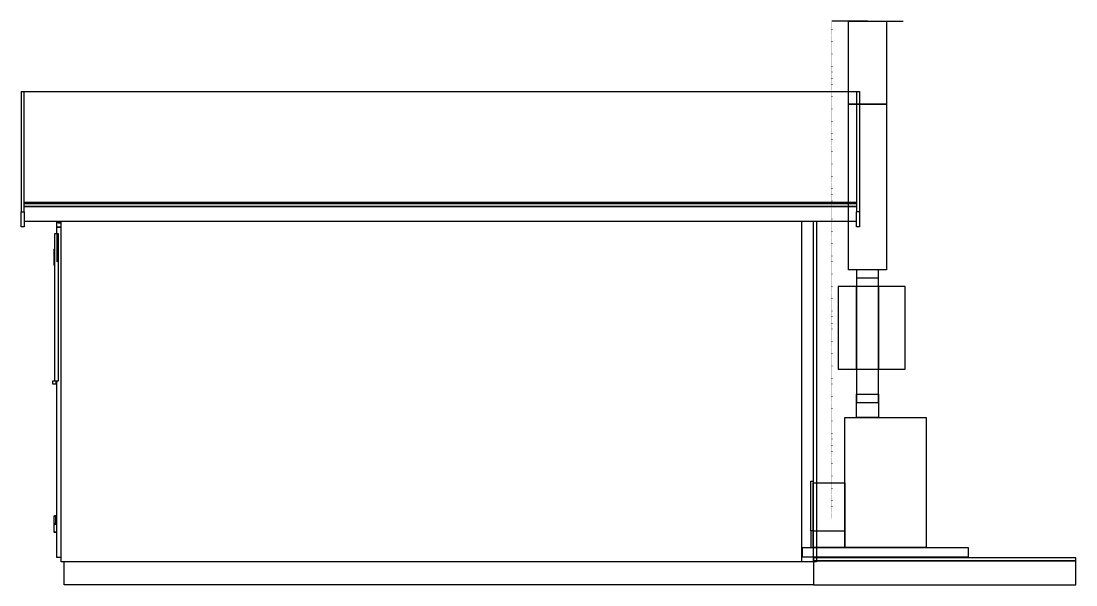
# Model space of a CAD drawing. Header units: millimetres. Extents: x -32864 to 44414, y -51818 to 3927.
# Drawn here: x 19962 to 26324, y -17976 to -14576 of the extents above; entities that cross this region are included whole.
import ezdxf

# ---------------------------------------------------------------- set-up
doc = ezdxf.new("R2010")
doc.units = ezdxf.units.MM
doc.header["$MEASUREMENT"] = 0
doc.linetypes.add('ACAD_ISO07W100', pattern=[3, 0, -3])
doc.layers.get('0').update_dxf_attribs({"true_color": 0xffffff})
doc.layers.get('Defpoints').update_dxf_attribs({"true_color": 0xffffff})
doc.layers.add('elements', color=4, linetype='Continuous', lineweight=25, true_color=0x00ffff)
doc.layers.add('fundament', color=5, linetype='Continuous', lineweight=25, true_color=0x0000ff)
doc.layers.add('heater', color=6, linetype='Continuous', true_color=0xff00ff)

# ---------------------------------------------------------------- blocks, each defined once
blk = doc.blocks.new('FundSide')
at = {"layer": 'fundament'}
for p, q in [((1583, 0), (0, 0)), ((0, 0), (0, -145)), ((1583, -145), (1583, 0)), ((0, -145), (1583, -145))]:
    blk.add_line(p, q, dxfattribs=at)
blk = doc.blocks.new('FloorPlateOSB_18')
at = {"layer": 'elements'}
for p, q in [((1583, 18), (0, 18)), ((0, 18), (0, 0)), ((0, 0), (1583, 0)), ((1583, 0), (1583, 18))]:
    blk.add_line(p, q, dxfattribs=at)
blk = doc.blocks.new('Chimney-0.5-1')
at = {"layer": 'heater'}
for p, q in [((115, 1500), (-115, 1500)), ((-115, 1500), (-115, 1000)), ((115, 1000), (115, 1500)), ((115, 1000), (-115, 1000)), ((-115, 1000), (-115, 0)), ((-115, 1000), (115, 1000)), ((115, 0), (115, 1000)), ((-115, 0), (115, 0))]:
    blk.add_line(p, q, dxfattribs=at)
blk = doc.blocks.new('HeaterWithChimneySide')
at = {"layer": 'heater'}
for p, q in [((41, 934), (41, 1734)), ((41, 1734), (175, 1734)), ((175, 1734), (175, 934)), ((41, 1684), (175, 1684)), ((-119, 1134), (-119, 1634)), ((-119, 1634), (41, 1634)), ((41, 1634), (41, 1134)), ((41, 1634), (175, 1634)), ((175, 1134), (175, 1634)), ((175, 1634), (285, 1634)), ((285, 1634), (285, 1134)), ((41, 1134), (-119, 1134)), ((175, 1134), (41, 1134)), ((285, 1134), (175, 1134)), ((175, 984), (41, 984)), ((41, 984), (41, 844)), ((175, 984), (41, 984)), ((175, 844), (175, 984)), ((175, 934), (41, 934)), ((245, 844), (-245, 844)), ((-245, 844), (-245, 60)), ((41, 844), (175, 844)), ((245, 60), (245, 844)), ((435, 450), (245, 450)), ((245, 450), (245, 60)), ((450, 460), (435, 460)), ((435, 460), (435, 160)), ((435, 60), (435, 450)), ((450, 160), (450, 460)), ((435, 160), (245, 160)), ((435, 160), (450, 160)), ((435, 160), (449.8, 160)), ((435, 60.1), (435, 160)), ((449.8, 160), (449.8, 60.1)), ((500, 60), (-500, 60)), ((-500, 60), (-500, 0)), ((-500, 0), (500, 0)), ((-245, 60), (245, 60)), ((245, 60), (435, 60)), ((449.8, 60.1), (435, 60.1)), ((500, 0), (500, 60))]:
    blk.add_line(p, q, dxfattribs=at)
blk.add_blockref('Chimney-0.5-1', (108, 1734))

msp = doc.modelspace()

# ---------------------------------------------------------------- linework, layer by layer
for p, q in [((20164.8, -15953), (20164.8, -15915.5)), ((20171.5, -16748.7), (20171.5, -16750.2)), ((20164.8, -17661.3), (20164, -17660.5)), ((20175.3, -17661.3), (20174.5, -17661.3))]:
    msp.add_line(p, q)
for points in [[(19961.9, -15000), (19961.9, -15665.5), (19961.9, -15665.5)], [(19961.9, -15000), (19980.6, -15000), (19980.6, -15000)], [(19980.6, -15670.7), (19980.6, -15000), (25000, -15000), (25000, -15670.7)], [(25000, -15000), (25018.7, -15000), (25018.7, -15755.3)], [(19961.9, -15665.5), (19961.9, -15726.9), (19980.6, -15726.9)], [(19980.6, -15676), (19980.6, -15670.7), (19980.6, -15670.7)], [(25000, -15670.7), (19980.6, -15670.7), (19980.6, -15670.7)], [(19980.6, -15694), (19980.6, -15676), (19980.6, -15676)], [(19980.6, -15676), (25000, -15676), (25000, -15676)], [(25000, -15676), (25000, -15694), (19980.6, -15694)], [(19980.6, -15726.9), (19980.6, -15694), (19980.6, -15694)], [(19980.6, -15694), (25000, -15694), (25000, -15694)], [(25000, -15670.7), (25000, -15676), (25000, -15676)], [(25000, -15694), (25000, -15726.9), (25000, -15726.9)], [(19961.9, -15755.3), (19961.9, -15726.9), (19961.9, -15726.9)], [(19980.6, -15784.5), (19980.6, -15816), (19961.9, -15816), (19961.9, -15755.3)], [(19980.6, -15726.9), (19980.6, -15784.5), (19980.6, -15784.5)], [(25000, -15784.5), (25000, -15726.9), (25000, -15726.9)], [(25018.7, -15726.9), (25000, -15726.9), (25000, -15726.9)], [(25018.7, -15755.3), (25018.7, -15816), (25000, -15816), (25000, -15784.5)], [(25000, -15784.5), (19980.6, -15784.5), (19980.6, -15784.5)], [(20203, -15819), (20178.2, -15819), (20178.2, -15784.5)], [(20178.2, -15856.4), (20178.2, -15819.7), (20203, -15819.7)], [(20188.7, -15795), (20185, -15795), (20185, -15784.5)], [(20188.7, -15795), (20188.7, -15784.5), (20188.7, -15784.5)], [(20191.7, -15784.5), (20191.7, -15795), (20188.7, -15795)], [(20191.7, -15784.5), (20191.7, -15795), (20191.7, -15795)], [(20197, -15784.5), (20197, -15795), (20191.7, -15795)], [(20198.5, -15784.5), (20198.5, -15795), (20197, -15795)], [(20201.5, -15784.5), (20201.5, -15795), (20198.5, -15795)], [(20203, -15795), (20201.5, -15795), (20201.5, -15795)], [(20288.3, -17836.5), (20203, -17836.5), (20203, -15784.5)], [(24758.9, -15784.5), (24758.9, -17836.5), (24674.4, -17836.5)], [(24758.9, -15824.2), (24758.9, -16089.2), (24758.9, -16089.2)], [(20164.8, -15915.5), (20164.8, -15856.4), (20185, -15856.4), (20185, -15866.9)], [(20178.2, -15858.6), (20178.2, -16028.6), (20178.2, -16028.6)], [(20161.8, -15952.2), (20162.5, -15950), (20164, -15949.2), (20164.8, -15949.2)], [(20164.8, -15998.6), (20161.8, -15998.6), (20161.8, -15952.2)], [(20161.8, -15952.2), (20164.8, -15952.2), (20164.8, -15952.2)], [(20161.8, -16048.8), (20161.8, -16000.9), (20164.8, -16000.9)], [(20164, -16000.9), (20164, -15998.6), (20164, -15998.6)], [(20164.8, -16051.8), (20161.8, -16048.8), (20161.8, -16048.8)], [(20164.8, -16048.8), (20161.8, -16048.8), (20161.8, -16048.8)], [(20153.5, -16746.5), (20153.5, -16745), (20164.8, -16745)], [(20171.5, -16764.5), (20171.5, -16765.2), (20153.5, -16765.2), (20153.5, -16764.5)], [(20185, -16739.8), (20185, -16748.7), (20164.8, -16748.7), (20164.8, -16739.8)], [(20178.2, -16765.2), (20171.5, -16765.2), (20171.5, -16765.2)], [(20203, -17811.8), (20178.2, -17811.8), (20178.2, -16748.7)], [(20161.8, -17561.7), (20162.5, -17559.5), (20164, -17558.7), (20172.3, -17558.7)], [(20172.3, -17558.7), (20176, -17558.7), (20178.2, -17559.5)], [(20166.3, -17608.9), (20161.8, -17608.9), (20161.8, -17561.7)], [(20161.8, -17561.7), (20178.2, -17561.7), (20178.2, -17561.7)], [(20161.8, -17658.3), (20161.8, -17610.4), (20178.2, -17610.4)], [(20164, -17610.4), (20164, -17608.9), (20164, -17608.9)], [(20170.8, -17608.9), (20166.3, -17608.9), (20166.3, -17608.9)], [(20170.8, -17608.9), (20170.8, -17568.5), (20178.2, -17568.5)], [(20178.2, -17608.9), (20170.8, -17608.9), (20170.8, -17608.9)], [(20176, -17608.9), (20176, -17610.4), (20176, -17610.4)], [(20164, -17660.5), (20161.8, -17658.3), (20161.8, -17658.3)], [(20178.2, -17658.3), (20161.8, -17658.3), (20161.8, -17658.3)], [(20178.2, -17659), (20176, -17660.5), (20175.3, -17661.3)], [(24741, -17836.5), (24741, -17976.4), (20220.9, -17976.4), (20220.9, -17836.5)]]:
    msp.add_lwpolyline(points)
for points in [[(20185, -15866.9), (20185, -16157.3), (20185, -16448.5), (20185, -16739.8)], [(20164.8, -16739.8), (20164.8, -16477), (20164.8, -16215), (20164.8, -15953)], [(20153.5, -16764.5), (20153.5, -16758.5), (20153.5, -16752.5), (20153.5, -16746.5)], [(20171.5, -16750.2), (20171.5, -16754.7), (20171.5, -16760), (20171.5, -16764.5)], [(20174.5, -17661.3), (20170.8, -17661.3), (20167.8, -17661.3), (20164.8, -17661.3)]]:
    msp.add_open_spline(points, degree=3)
at = {"layer": 'Defpoints'}
for p, q in [((25067, -14576.1), (24852, -14576.1)), ((25067, -14576.1), (25282, -14576.1)), ((24674.4, -17836.5), (20288.3, -17836.5))]:
    msp.add_line(p, q, dxfattribs=at)
at = {"layer": 'Defpoints', "linetype": 'ACAD_ISO07W100'}
msp.add_line((24852, -14576.1), (24852, -17576.1), dxfattribs=at)
at = {"layer": 'elements'}
for p, q in [((24669.9, -15784.5), (24669.9, -17836.5)), ((24739.9, -15784.5), (24739.9, -17836.5))]:
    msp.add_line(p, q, dxfattribs=at)

# ---------------------------------------------------------------- block references
at = {"layer": 'Defpoints', "yscale": -1, "rotation": 180}
msp.add_blockref('HeaterWithChimneySide', (25175, -17810.1), dxfattribs=at)
at = {"layer": 'Defpoints'}
for name in ['FloorPlateOSB_18', 'FundSide']:
    msp.add_blockref(name, (24741, -17831.4), dxfattribs=at)

doc.saveas('drawing.dxf')
